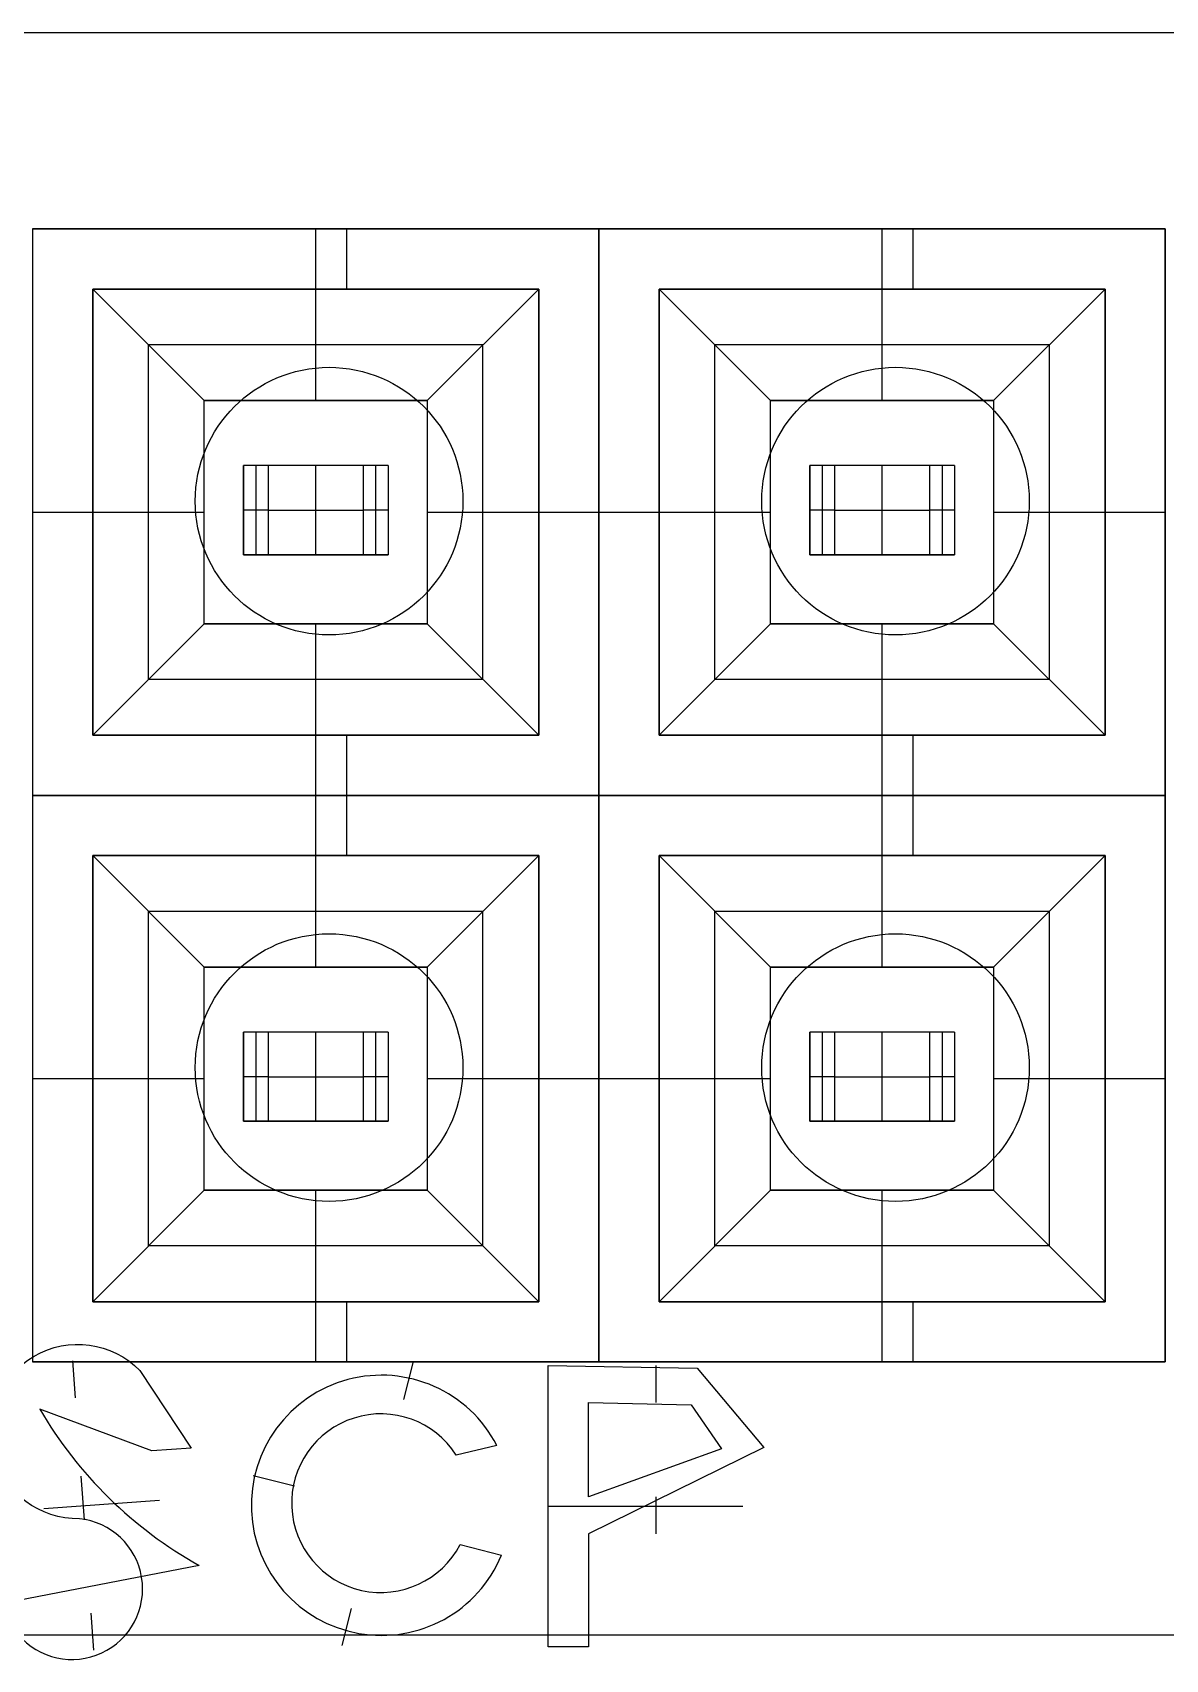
# Model space of a CAD drawing. Extents: x -0.02 to 3.17, y 0 to 2.28.
# Drawn here: x 0.7192 to 0.9192, y 1.9908 to 2.278 of the extents above; entities that cross this region are included whole.
import ezdxf

# ---------------------------------------------------------------- set-up
doc = ezdxf.new("R2010")
doc.units = 0
doc.header["$LTSCALE"] = 0.0393700787401575
for name, color, linetype in [('LCDKEYPAD_SHIELD$1602', 3, 'CONTINUOUS'), ('LCDKEYPAD_SHIELD$BOARD', 178, 'CONTINUOUS'), ('LCDKEYPAD_SHIELD$LKS_COMPO', 7, 'CONTINUOUS'), ('LCDKEYPAD_SHIELD$NOTES', 7, 'CONTINUOUS')]:
    doc.layers.add(name, color=color, linetype=linetype)

msp = doc.modelspace()

# ---------------------------------------------------------------- linework, layer by layer
at = {"layer": 'LCDKEYPAD_SHIELD$1602'}
for p, q in [((-0.0191286718781696, 1.99516769538603, 0.1635614114254201), (3.150162666704507, 1.99516769538603, 0.1635614114254201)), ((-0.0191286718781696, 1.99516769538603, 0.100569285441168), (3.150162666704507, 1.99516769538603, 0.100569285441168))]:
    msp.add_line(p, q, dxfattribs=at)
at = {"layer": 'LCDKEYPAD_SHIELD$BOARD'}
for p, q in [((-0.0134802272859824, 2.278), (2.928000000000001, 2.278)), ((-0.0134802272859824, 2.278, -0.06), (2.928000000000001, 2.278, -0.06)), ((0.7951868174236546, 2.195281469210296), (0.7951868174236546, 2.195281469210296, -0.06)), ((0.8951868174236546, 2.195281469210296), (0.8951868174236546, 2.195281469210296, -0.06)), ((0.7951868174236546, 2.095281469210295), (0.7951868174236546, 2.095281469210295, -0.06)), ((0.8951868174236546, 2.095281469210295), (0.8951868174236546, 2.095281469210295, -0.06))]:
    msp.add_line(p, q, dxfattribs=at)
for centre, radius in [((0.7715647701795598, 2.195281469208771), 0.0236220472440948), ((0.7715647701795598, 2.195281469208771, -0.06), 0.0236220472440948), ((0.8715647701795599, 2.195281469208771), 0.0236220472440947), ((0.8715647701795599, 2.195281469208771, -0.06), 0.0236220472440947), ((0.7715647701795594, 2.09528146920877), 0.0236220472440952), ((0.7715647701795594, 2.09528146920877, -0.06), 0.0236220472440952), ((0.8715647701795595, 2.09528146920877), 0.0236220472440951), ((0.8715647701795595, 2.09528146920877, -0.06), 0.0236220472440951)]:
    msp.add_circle(centre, radius, dxfattribs=at)
at = {"layer": 'LCDKEYPAD_SHIELD$LKS_COMPO', "color": 0}
for p, q in [((0.7192088488022487, 2.243333829079466, 0.0110010283417148), (0.8192088488022483, 2.243333829079466, 0.0110010283417148)), ((0.7192088488022487, 2.243333829079466, 0.0110010283417148), (0.7192088488022487, 2.143333829079466, 0.0110010283417148)), ((0.7192088488022487, 2.243333829079466, 0.1110010283417149), (0.7192088488022487, 2.143333829079466, 0.1110010283417149)), ((0.8192088488022483, 2.243333829079466, 0.1110010283417149), (0.7192088488022487, 2.243333829079466, 0.1110010283417149)), ((0.7192088488022487, 2.243333829079466, 0.1110010283417149), (0.7192088488022487, 2.243333829079466, 0.0110010283417148)), ((0.7692088488022485, 2.232703907819624, 0.1110010283417149), (0.7692088488022485, 2.243333829079466, 0.1110010283417149)), ((0.7692088488022485, 2.243333829079466, 0.0110010283417148), (0.7692088488022485, 2.243333829079466, 0.1110010283417149)), ((0.7746329110014781, 2.243333829079466, 0.0110010283417148), (0.7746329110014781, 2.232703907819624, 0.0110010283417148)), ((0.8192088488022486, 2.243333829079466, 0.0110010283417148), (0.9192088488022483, 2.243333829079466, 0.0110010283417148)), ((0.8192088488022486, 2.243333829079466, 0.0110010283417148), (0.8192088488022486, 2.143333829079466, 0.0110010283417148)), ((0.8192088488022486, 2.243333829079466, 0.1110010283417149), (0.8192088488022486, 2.143333829079466, 0.1110010283417149)), ((0.9192088488022483, 2.243333829079466, 0.1110010283417149), (0.8192088488022486, 2.243333829079466, 0.1110010283417149)), ((0.8192088488022486, 2.243333829079466, 0.1110010283417149), (0.8192088488022486, 2.243333829079466, 0.0110010283417148)), ((0.8192088488022483, 2.243333829079466, 0.0110010283417148), (0.8192088488022483, 2.143333829079466, 0.0110010283417148)), ((0.8192088488022483, 2.143333829079466, 0.1110010283417149), (0.8192088488022483, 2.243333829079466, 0.1110010283417149)), ((0.8192088488022483, 2.243333829079466, 0.0110010283417148), (0.8192088488022483, 2.243333829079466, 0.1110010283417149)), ((0.8692088488022485, 2.232703907819624, 0.1110010283417149), (0.8692088488022485, 2.243333829079466, 0.1110010283417149)), ((0.8692088488022485, 2.243333829079466, 0.0110010283417148), (0.8692088488022485, 2.243333829079466, 0.1110010283417149)), ((0.8746329110014781, 2.243333829079466, 0.0110010283417148), (0.8746329110014781, 2.232703907819624, 0.0110010283417148)), ((0.9192088488022483, 2.243333829079466, 0.0110010283417148), (0.9192088488022483, 2.143333829079466, 0.0110010283417148)), ((0.9192088488022483, 2.143333829079466, 0.1110010283417149), (0.9192088488022483, 2.243333829079466, 0.1110010283417149)), ((0.9192088488022483, 2.243333829079466, 0.0110010283417148), (0.9192088488022483, 2.243333829079466, 0.1110010283417149)), ((0.7298387700620911, 2.153963750339309, 0.0110010283417148), (0.7298387700620911, 2.232703907819623, 0.0110010283417148)), ((0.7298387700620911, 2.232703907819623, 0.0110010283417148), (0.8085789275424059, 2.232703907819623, 0.0110010283417148)), ((0.7495238094321698, 2.213018868449545, 0.0913159889716362), (0.7298387700620911, 2.232703907819623, 0.1110010283417149)), ((0.7298387700620911, 2.232703907819623, 0.1110010283417149), (0.7298387700620911, 2.153963750339309, 0.1110010283417149)), ((0.8085789275424059, 2.232703907819623, 0.1110010283417149), (0.7298387700620911, 2.232703907819623, 0.1110010283417149)), ((0.7298387700620911, 2.153963750339309, 0.0676939417275417), (0.7298387700620911, 2.232703907819623, 0.0676939417275417)), ((0.7298387700620911, 2.232703907819623, 0.0676939417275417), (0.7298387700620911, 2.232703907819623, 0.0110010283417148)), ((0.7298387700620911, 2.232703907819623, 0.0676939417275417), (0.8085789275424059, 2.232703907819623, 0.0676939417275417)), ((0.7692088488022485, 2.213018868449544, 0.0913159889716366), (0.7692088488022485, 2.232703907819623, 0.1110010283417153)), ((0.7692088488022485, 2.213018868449544, 0.0676939417275417), (0.7692088488022485, 2.232703907819623, 0.0676939417275417)), ((0.7692088488022485, 2.232703907819623, 0.0110010283417148), (0.7692088488022485, 2.232703907819623, 0.0676939417275418)), ((0.8085789275424059, 2.232703907819623, 0.1110010283417149), (0.7888938881723272, 2.213018868449545, 0.0913159889716362)), ((0.8085789275424059, 2.232703907819623, 0.0110010283417148), (0.8085789275424059, 2.153963750339309, 0.0110010283417148)), ((0.8085789275424059, 2.153963750339309, 0.1110010283417149), (0.8085789275424059, 2.232703907819623, 0.1110010283417149)), ((0.8085789275424059, 2.232703907819623, 0.0676939417275417), (0.8085789275424059, 2.232703907819623, 0.0110010283417148)), ((0.8085789275424059, 2.232703907819623, 0.0676939417275417), (0.8085789275424059, 2.153963750339309, 0.0676939417275417)), ((0.8298387700620911, 2.153963750339309, 0.0110010283417148), (0.8298387700620911, 2.232703907819623, 0.0110010283417148)), ((0.8298387700620911, 2.232703907819623, 0.0110010283417148), (0.9085789275424059, 2.232703907819623, 0.0110010283417148)), ((0.8495238094321698, 2.213018868449545, 0.0913159889716362), (0.8298387700620911, 2.232703907819623, 0.1110010283417149)), ((0.8298387700620911, 2.232703907819623, 0.1110010283417149), (0.8298387700620911, 2.153963750339309, 0.1110010283417149)), ((0.9085789275424059, 2.232703907819623, 0.1110010283417149), (0.8298387700620911, 2.232703907819623, 0.1110010283417149)), ((0.8298387700620911, 2.153963750339309, 0.0676939417275417), (0.8298387700620911, 2.232703907819623, 0.0676939417275417)), ((0.8298387700620911, 2.232703907819623, 0.0676939417275417), (0.8298387700620911, 2.232703907819623, 0.0110010283417148)), ((0.8298387700620911, 2.232703907819623, 0.0676939417275417), (0.9085789275424059, 2.232703907819623, 0.0676939417275417)), ((0.8692088488022485, 2.213018868449544, 0.0913159889716366), (0.8692088488022485, 2.232703907819623, 0.1110010283417153)), ((0.8692088488022485, 2.213018868449544, 0.0676939417275417), (0.8692088488022485, 2.232703907819623, 0.0676939417275417)), ((0.8692088488022485, 2.232703907819623, 0.0110010283417148), (0.8692088488022485, 2.232703907819623, 0.0676939417275418)), ((0.9085789275424059, 2.232703907819623, 0.1110010283417149), (0.8888938881723272, 2.213018868449545, 0.0913159889716362)), ((0.9085789275424059, 2.232703907819623, 0.0110010283417148), (0.9085789275424059, 2.153963750339309, 0.0110010283417148)), ((0.9085789275424059, 2.153963750339309, 0.1110010283417149), (0.9085789275424059, 2.232703907819623, 0.1110010283417149)), ((0.9085789275424059, 2.232703907819623, 0.0676939417275417), (0.9085789275424059, 2.232703907819623, 0.0110010283417148)), ((0.9085789275424059, 2.232703907819623, 0.0676939417275417), (0.9085789275424059, 2.153963750339309, 0.0676939417275417)), ((0.7396812897471304, 2.163806270024348, 0.101158508656676), (0.7396812897471304, 2.222861388134584, 0.101158508656676)), ((0.7987364078573667, 2.222861388134584, 0.101158508656676), (0.7396812897471303, 2.222861388134584, 0.101158508656676)), ((0.7987364078573661, 2.163806270024348, 0.101158508656676), (0.7987364078573661, 2.222861388134584, 0.101158508656676)), ((0.8396812897471304, 2.163806270024348, 0.101158508656676), (0.8396812897471304, 2.222861388134584, 0.101158508656676)), ((0.8987364078573665, 2.222861388134584, 0.101158508656676), (0.8396812897471304, 2.222861388134584, 0.101158508656676)), ((0.8987364078573661, 2.163806270024348, 0.101158508656676), (0.8987364078573661, 2.222861388134584, 0.101158508656676)), ((0.7495238094321698, 2.173648789709387, 0.0913159889716362), (0.7495238094321698, 2.213018868449545, 0.0913159889716362)), ((0.7888938881723272, 2.213018868449545, 0.0913159889716362), (0.7495238094321698, 2.213018868449545, 0.0913159889716362)), ((0.7495238094321698, 2.213018868449545, 0.0913159889716362), (0.7495238094321698, 2.213018868449545, 0.0676939417275417)), ((0.7495238094321698, 2.213018868449545, 0.0676939417275417), (0.7888938881723272, 2.213018868449545, 0.0676939417275417)), ((0.7495238094321698, 2.173648789709387, 0.0676939417275417), (0.7495238094321698, 2.213018868449545, 0.0676939417275417)), ((0.7495238094321697, 2.213018868449545, 0.0795049653495889), (0.7888938881723273, 2.213018868449545, 0.0795049653495889)), ((0.7495238094321698, 2.173648789709387, 0.0795049653495889), (0.7495238094321698, 2.213018868449545, 0.0795049653495889)), ((0.7692088488022485, 2.213018868449545, 0.0913159889716361), (0.7692088488022485, 2.213018868449545, 0.0676939417275416)), ((0.7888938881723272, 2.213018868449545, 0.0913159889716362), (0.7888938881723272, 2.173648789709387, 0.0913159889716362)), ((0.7888938881723272, 2.213018868449545, 0.0676939417275417), (0.7888938881723272, 2.213018868449545, 0.0913159889716362)), ((0.7888938881723272, 2.213018868449545, 0.0676939417275417), (0.7888938881723272, 2.173648789709387, 0.0676939417275417)), ((0.7888938881723272, 2.213018868449544, 0.0795049653495889), (0.7888938881723272, 2.173648789709387, 0.0795049653495889)), ((0.8495238094321698, 2.173648789709387, 0.0913159889716362), (0.8495238094321698, 2.213018868449545, 0.0913159889716362)), ((0.8888938881723272, 2.213018868449545, 0.0913159889716362), (0.8495238094321698, 2.213018868449545, 0.0913159889716362)), ((0.8495238094321698, 2.213018868449545, 0.0913159889716362), (0.8495238094321698, 2.213018868449545, 0.0676939417275417)), ((0.8495238094321698, 2.213018868449545, 0.0676939417275417), (0.8888938881723272, 2.213018868449545, 0.0676939417275417)), ((0.8495238094321698, 2.173648789709387, 0.0676939417275417), (0.8495238094321698, 2.213018868449545, 0.0676939417275417)), ((0.8495238094321697, 2.213018868449545, 0.0795049653495889), (0.8888938881723272, 2.213018868449545, 0.0795049653495889)), ((0.8495238094321698, 2.173648789709387, 0.0795049653495889), (0.8495238094321698, 2.213018868449545, 0.0795049653495889)), ((0.8692088488022485, 2.213018868449545, 0.0913159889716361), (0.8692088488022485, 2.213018868449545, 0.0676939417275416)), ((0.8888938881723272, 2.213018868449545, 0.0913159889716362), (0.8888938881723272, 2.173648789709387, 0.0913159889716362)), ((0.8888938881723272, 2.213018868449545, 0.0676939417275417), (0.8888938881723272, 2.213018868449545, 0.0913159889716362)), ((0.8888938881723272, 2.213018868449545, 0.0676939417275417), (0.8888938881723272, 2.173648789709387, 0.0676939417275417)), ((0.8888938881723272, 2.213018868449544, 0.0795049653495889), (0.8888938881723272, 2.173648789709387, 0.0795049653495889)), ((0.7192088488022484, 2.193333829079466, 0.1110010283417149), (0.729838770062091, 2.193333829079466, 0.1110010283417149)), ((0.7192088488022487, 2.193333829079466, 0.0110010283417149), (0.7192088488022487, 2.193333829079466, 0.1110010283417149)), ((0.729838770062091, 2.193333829079466, 0.1110010283417153), (0.7495238094321698, 2.193333829079466, 0.0913159889716366)), ((0.729838770062091, 2.193333829079466, 0.0676939417275417), (0.7495238094321697, 2.193333829079466, 0.0676939417275417)), ((0.7298387700620911, 2.193333829079466, 0.0110010283417148), (0.7298387700620911, 2.193333829079466, 0.0676939417275418)), ((0.7495238094321698, 2.193333829079466, 0.0676939417275416), (0.7495238094321698, 2.193333829079466, 0.0913159889716361)), ((0.7888938881723268, 2.193333829079466, 0.0913159889716366), (0.8085789275424056, 2.193333829079466, 0.1110010283417153)), ((0.7888938881723271, 2.193333829079466, 0.0676939417275417), (0.8085789275424059, 2.193333829079466, 0.0676939417275417)), ((0.7888938881723272, 2.193333829079466, 0.0676939417275416), (0.7888938881723272, 2.193333829079466, 0.0913159889716361)), ((0.8085789275424059, 2.193333829079466, 0.1110010283417149), (0.8192088488022484, 2.193333829079466, 0.1110010283417149)), ((0.8085789275424059, 2.193333829079466, 0.0110010283417148), (0.8085789275424059, 2.193333829079466, 0.0676939417275418)), ((0.8192088488022484, 2.193333829079466, 0.1110010283417149), (0.829838770062091, 2.193333829079466, 0.1110010283417149)), ((0.8192088488022486, 2.193333829079466, 0.0110010283417149), (0.8192088488022486, 2.193333829079466, 0.1110010283417149)), ((0.8192088488022483, 2.193333829079466, 0.0110010283417149), (0.8192088488022483, 2.193333829079466, 0.1110010283417149)), ((0.829838770062091, 2.193333829079466, 0.1110010283417153), (0.8495238094321698, 2.193333829079466, 0.0913159889716366)), ((0.8298387700620911, 2.193333829079466, 0.0676939417275417), (0.8495238094321698, 2.193333829079466, 0.0676939417275417)), ((0.8298387700620911, 2.193333829079466, 0.0110010283417148), (0.8298387700620911, 2.193333829079466, 0.0676939417275418)), ((0.8495238094321698, 2.193333829079466, 0.0676939417275416), (0.8495238094321698, 2.193333829079466, 0.0913159889716361)), ((0.8888938881723267, 2.193333829079466, 0.0913159889716366), (0.9085789275424054, 2.193333829079466, 0.1110010283417153)), ((0.8888938881723273, 2.193333829079466, 0.0676939417275417), (0.908578927542406, 2.193333829079466, 0.0676939417275417)), ((0.8888938881723272, 2.193333829079466, 0.0676939417275416), (0.8888938881723272, 2.193333829079466, 0.0913159889716361)), ((0.9085789275424059, 2.193333829079466, 0.1110010283417149), (0.9192088488022485, 2.193333829079466, 0.1110010283417149)), ((0.9085789275424059, 2.193333829079466, 0.0110010283417148), (0.9085789275424059, 2.193333829079466, 0.0676939417275418)), ((0.9192088488022483, 2.193333829079466, 0.0110010283417149), (0.9192088488022483, 2.193333829079466, 0.1110010283417149)), ((0.7298387700620911, 2.153963750339309, 0.1110010283417149), (0.7495238094321698, 2.173648789709387, 0.0913159889716362)), ((0.7888938881723272, 2.173648789709387, 0.0913159889716362), (0.7495238094321698, 2.173648789709387, 0.0913159889716362)), ((0.7495238094321698, 2.173648789709387, 0.0913159889716362), (0.7495238094321698, 2.173648789709387, 0.0676939417275417)), ((0.7888938881723272, 2.173648789709387, 0.0676939417275417), (0.7495238094321698, 2.173648789709387, 0.0676939417275417)), ((0.7495238094321697, 2.173648789709387, 0.0795049653495889), (0.7888938881723273, 2.173648789709387, 0.0795049653495889)), ((0.7692088488022485, 2.153963750339309, 0.1110010283417153), (0.7692088488022485, 2.173648789709387, 0.0913159889716366)), ((0.7692088488022485, 2.153963750339308, 0.0676939417275417), (0.7692088488022485, 2.173648789709387, 0.0676939417275417)), ((0.7692088488022485, 2.173648789709387, 0.0676939417275416), (0.7692088488022485, 2.173648789709387, 0.0913159889716361)), ((0.8085789275424059, 2.153963750339309, 0.1110010283417149), (0.7888938881723272, 2.173648789709387, 0.0913159889716362)), ((0.7888938881723272, 2.173648789709387, 0.0676939417275417), (0.7888938881723272, 2.173648789709387, 0.0913159889716362)), ((0.8298387700620911, 2.153963750339309, 0.1110010283417149), (0.8495238094321698, 2.173648789709387, 0.0913159889716362)), ((0.8888938881723272, 2.173648789709387, 0.0913159889716362), (0.8495238094321698, 2.173648789709387, 0.0913159889716362)), ((0.8495238094321698, 2.173648789709387, 0.0913159889716362), (0.8495238094321698, 2.173648789709387, 0.0676939417275417)), ((0.8888938881723272, 2.173648789709387, 0.0676939417275417), (0.8495238094321698, 2.173648789709387, 0.0676939417275417)), ((0.8495238094321697, 2.173648789709387, 0.0795049653495889), (0.8888938881723272, 2.173648789709387, 0.0795049653495889)), ((0.8692088488022485, 2.153963750339309, 0.1110010283417153), (0.8692088488022485, 2.173648789709387, 0.0913159889716366)), ((0.8692088488022485, 2.153963750339308, 0.0676939417275417), (0.8692088488022485, 2.173648789709387, 0.0676939417275417)), ((0.8692088488022485, 2.173648789709387, 0.0676939417275416), (0.8692088488022485, 2.173648789709387, 0.0913159889716361)), ((0.9085789275424059, 2.153963750339309, 0.1110010283417149), (0.8888938881723272, 2.173648789709387, 0.0913159889716362)), ((0.8888938881723272, 2.173648789709387, 0.0676939417275417), (0.8888938881723272, 2.173648789709387, 0.0913159889716362)), ((0.7987364078573667, 2.163806270024348, 0.101158508656676), (0.7396812897471303, 2.163806270024348, 0.101158508656676)), ((0.8987364078573665, 2.163806270024348, 0.101158508656676), (0.8396812897471304, 2.163806270024348, 0.101158508656676)), ((0.8085789275424059, 2.153963750339309, 0.0110010283417148), (0.7298387700620911, 2.153963750339309, 0.0110010283417148)), ((0.7298387700620911, 2.153963750339309, 0.1110010283417149), (0.8085789275424059, 2.153963750339309, 0.1110010283417149)), ((0.8085789275424059, 2.153963750339309, 0.0676939417275417), (0.7298387700620911, 2.153963750339309, 0.0676939417275417)), ((0.7298387700620911, 2.153963750339309, 0.0676939417275417), (0.7298387700620911, 2.153963750339309, 0.0110010283417148)), ((0.7692088488022485, 2.143333829079466, 0.1110010283417149), (0.7692088488022485, 2.153963750339309, 0.1110010283417149)), ((0.7692088488022485, 2.153963750339309, 0.0676939417275418), (0.7692088488022485, 2.153963750339309, 0.0110010283417148)), ((0.7746329110014781, 2.153963750339309, 0.0110010283417148), (0.7746329110014781, 2.143333829079466, 0.0110010283417148)), ((0.8085789275424059, 2.153963750339309, 0.0110010283417148), (0.8085789275424059, 2.153963750339309, 0.0676939417275417)), ((0.9085789275424059, 2.153963750339309, 0.0110010283417148), (0.8298387700620911, 2.153963750339309, 0.0110010283417148)), ((0.8298387700620911, 2.153963750339309, 0.1110010283417149), (0.9085789275424059, 2.153963750339309, 0.1110010283417149)), ((0.9085789275424059, 2.153963750339309, 0.0676939417275417), (0.8298387700620911, 2.153963750339309, 0.0676939417275417)), ((0.8298387700620911, 2.153963750339309, 0.0676939417275417), (0.8298387700620911, 2.153963750339309, 0.0110010283417148)), ((0.8692088488022485, 2.143333829079466, 0.1110010283417149), (0.8692088488022485, 2.153963750339309, 0.1110010283417149)), ((0.8692088488022485, 2.153963750339309, 0.0676939417275418), (0.8692088488022485, 2.153963750339309, 0.0110010283417148)), ((0.8746329110014781, 2.153963750339309, 0.0110010283417148), (0.8746329110014781, 2.143333829079466, 0.0110010283417148)), ((0.9085789275424059, 2.153963750339309, 0.0110010283417148), (0.9085789275424059, 2.153963750339309, 0.0676939417275417)), ((0.8192088488022483, 2.143333829079466, 0.0110010283417148), (0.7192088488022487, 2.143333829079466, 0.0110010283417148)), ((0.7192088488022487, 2.143333829079466, 0.1110010283417149), (0.8192088488022483, 2.143333829079466, 0.1110010283417149)), ((0.7192088488022487, 2.143333829079466, 0.0110010283417148), (0.7192088488022487, 2.143333829079466, 0.1110010283417149)), ((0.7192088488022487, 2.143333829079466, 0.0110010283417148), (0.8192088488022483, 2.143333829079466, 0.0110010283417148)), ((0.7192088488022487, 2.143333829079466, 0.0110010283417148), (0.7192088488022487, 2.043333829079466, 0.0110010283417148)), ((0.7192088488022487, 2.143333829079466, 0.1110010283417149), (0.7192088488022487, 2.043333829079466, 0.1110010283417149)), ((0.8192088488022483, 2.143333829079466, 0.1110010283417149), (0.7192088488022487, 2.143333829079466, 0.1110010283417149)), ((0.7192088488022487, 2.143333829079466, 0.1110010283417149), (0.7192088488022487, 2.143333829079466, 0.0110010283417148)), ((0.7692088488022485, 2.143333829079466, 0.1110010283417149), (0.7692088488022485, 2.143333829079466, 0.0110010283417148)), ((0.7692088488022485, 2.132703907819623, 0.1110010283417149), (0.7692088488022485, 2.143333829079466, 0.1110010283417149)), ((0.7692088488022485, 2.143333829079466, 0.0110010283417148), (0.7692088488022485, 2.143333829079466, 0.1110010283417149)), ((0.7746329110014781, 2.143333829079466, 0.0110010283417148), (0.7746329110014781, 2.132703907819623, 0.0110010283417148)), ((0.9192088488022483, 2.143333829079466, 0.0110010283417148), (0.8192088488022486, 2.143333829079466, 0.0110010283417148)), ((0.8192088488022486, 2.143333829079466, 0.1110010283417149), (0.9192088488022483, 2.143333829079466, 0.1110010283417149)), ((0.8192088488022486, 2.143333829079466, 0.0110010283417148), (0.8192088488022486, 2.143333829079466, 0.1110010283417149)), ((0.8192088488022483, 2.143333829079466, 0.0110010283417148), (0.8192088488022483, 2.143333829079466, 0.1110010283417149)), ((0.8192088488022486, 2.143333829079466, 0.0110010283417148), (0.9192088488022483, 2.143333829079466, 0.0110010283417148)), ((0.8192088488022486, 2.143333829079466, 0.0110010283417148), (0.8192088488022486, 2.043333829079466, 0.0110010283417148)), ((0.8192088488022486, 2.143333829079466, 0.1110010283417149), (0.8192088488022486, 2.043333829079466, 0.1110010283417149)), ((0.9192088488022483, 2.143333829079466, 0.1110010283417149), (0.8192088488022486, 2.143333829079466, 0.1110010283417149)), ((0.8192088488022486, 2.143333829079466, 0.1110010283417149), (0.8192088488022486, 2.143333829079466, 0.0110010283417148)), ((0.8192088488022483, 2.143333829079466, 0.0110010283417148), (0.8192088488022483, 2.043333829079466, 0.0110010283417148)), ((0.8192088488022483, 2.043333829079466, 0.1110010283417149), (0.8192088488022483, 2.143333829079466, 0.1110010283417149)), ((0.8192088488022483, 2.143333829079466, 0.0110010283417148), (0.8192088488022483, 2.143333829079466, 0.1110010283417149)), ((0.8692088488022485, 2.143333829079466, 0.1110010283417149), (0.8692088488022485, 2.143333829079466, 0.0110010283417148)), ((0.8692088488022485, 2.132703907819623, 0.1110010283417149), (0.8692088488022485, 2.143333829079466, 0.1110010283417149)), ((0.8692088488022485, 2.143333829079466, 0.0110010283417148), (0.8692088488022485, 2.143333829079466, 0.1110010283417149)), ((0.8746329110014781, 2.143333829079466, 0.0110010283417148), (0.8746329110014781, 2.132703907819623, 0.0110010283417148)), ((0.9192088488022483, 2.143333829079466, 0.0110010283417148), (0.9192088488022483, 2.143333829079466, 0.1110010283417149)), ((0.9192088488022483, 2.143333829079466, 0.0110010283417148), (0.9192088488022483, 2.043333829079466, 0.0110010283417148)), ((0.9192088488022483, 2.043333829079466, 0.1110010283417149), (0.9192088488022483, 2.143333829079466, 0.1110010283417149)), ((0.9192088488022483, 2.143333829079466, 0.0110010283417148), (0.9192088488022483, 2.143333829079466, 0.1110010283417149)), ((0.7298387700620911, 2.053963750339308, 0.0110010283417148), (0.7298387700620911, 2.132703907819623, 0.0110010283417148)), ((0.7298387700620911, 2.132703907819623, 0.0110010283417148), (0.8085789275424059, 2.132703907819623, 0.0110010283417148)), ((0.7495238094321698, 2.113018868449545, 0.0913159889716362), (0.7298387700620911, 2.132703907819623, 0.1110010283417149)), ((0.7298387700620911, 2.132703907819623, 0.1110010283417149), (0.7298387700620911, 2.053963750339308, 0.1110010283417149)), ((0.8085789275424059, 2.132703907819623, 0.1110010283417149), (0.7298387700620911, 2.132703907819623, 0.1110010283417149)), ((0.7298387700620911, 2.053963750339308, 0.0676939417275417), (0.7298387700620911, 2.132703907819623, 0.0676939417275417)), ((0.7298387700620911, 2.132703907819623, 0.0676939417275417), (0.7298387700620911, 2.132703907819623, 0.0110010283417148)), ((0.7298387700620911, 2.132703907819623, 0.0676939417275417), (0.8085789275424059, 2.132703907819623, 0.0676939417275417)), ((0.7692088488022485, 2.113018868449544, 0.0913159889716366), (0.7692088488022485, 2.132703907819623, 0.1110010283417153)), ((0.7692088488022485, 2.113018868449545, 0.0676939417275417), (0.7692088488022485, 2.132703907819623, 0.0676939417275417)), ((0.7692088488022485, 2.132703907819623, 0.0110010283417148), (0.7692088488022485, 2.132703907819623, 0.0676939417275418)), ((0.8085789275424059, 2.132703907819623, 0.1110010283417149), (0.7888938881723272, 2.113018868449545, 0.0913159889716362)), ((0.8085789275424059, 2.132703907819623, 0.0110010283417148), (0.8085789275424059, 2.053963750339308, 0.0110010283417148)), ((0.8085789275424059, 2.053963750339308, 0.1110010283417149), (0.8085789275424059, 2.132703907819623, 0.1110010283417149)), ((0.8085789275424059, 2.132703907819623, 0.0676939417275417), (0.8085789275424059, 2.132703907819623, 0.0110010283417148)), ((0.8085789275424059, 2.132703907819623, 0.0676939417275417), (0.8085789275424059, 2.053963750339308, 0.0676939417275417)), ((0.8298387700620911, 2.053963750339308, 0.0110010283417148), (0.8298387700620911, 2.132703907819623, 0.0110010283417148)), ((0.8298387700620911, 2.132703907819623, 0.0110010283417148), (0.9085789275424059, 2.132703907819623, 0.0110010283417148)), ((0.8495238094321698, 2.113018868449545, 0.0913159889716362), (0.8298387700620911, 2.132703907819623, 0.1110010283417149)), ((0.8298387700620911, 2.132703907819623, 0.1110010283417149), (0.8298387700620911, 2.053963750339308, 0.1110010283417149)), ((0.9085789275424059, 2.132703907819623, 0.1110010283417149), (0.8298387700620911, 2.132703907819623, 0.1110010283417149)), ((0.8298387700620911, 2.053963750339308, 0.0676939417275417), (0.8298387700620911, 2.132703907819623, 0.0676939417275417)), ((0.8298387700620911, 2.132703907819623, 0.0676939417275417), (0.8298387700620911, 2.132703907819623, 0.0110010283417148)), ((0.8298387700620911, 2.132703907819623, 0.0676939417275417), (0.9085789275424059, 2.132703907819623, 0.0676939417275417)), ((0.8692088488022485, 2.113018868449544, 0.0913159889716366), (0.8692088488022485, 2.132703907819623, 0.1110010283417153)), ((0.8692088488022485, 2.113018868449545, 0.0676939417275417), (0.8692088488022485, 2.132703907819623, 0.0676939417275417)), ((0.8692088488022485, 2.132703907819623, 0.0110010283417148), (0.8692088488022485, 2.132703907819623, 0.0676939417275418)), ((0.9085789275424059, 2.132703907819623, 0.1110010283417149), (0.8888938881723272, 2.113018868449545, 0.0913159889716362)), ((0.9085789275424059, 2.132703907819623, 0.0110010283417148), (0.9085789275424059, 2.053963750339308, 0.0110010283417148)), ((0.9085789275424059, 2.053963750339308, 0.1110010283417149), (0.9085789275424059, 2.132703907819623, 0.1110010283417149)), ((0.9085789275424059, 2.132703907819623, 0.0676939417275417), (0.9085789275424059, 2.132703907819623, 0.0110010283417148)), ((0.9085789275424059, 2.132703907819623, 0.0676939417275417), (0.9085789275424059, 2.053963750339308, 0.0676939417275417)), ((0.7396812897471304, 2.063806270024348, 0.101158508656676), (0.7396812897471304, 2.122861388134583, 0.101158508656676)), ((0.7987364078573667, 2.122861388134583, 0.101158508656676), (0.7396812897471303, 2.122861388134583, 0.101158508656676)), ((0.7987364078573661, 2.063806270024348, 0.101158508656676), (0.7987364078573661, 2.122861388134583, 0.101158508656676)), ((0.8396812897471304, 2.063806270024348, 0.101158508656676), (0.8396812897471304, 2.122861388134583, 0.101158508656676)), ((0.8987364078573665, 2.122861388134583, 0.101158508656676), (0.8396812897471304, 2.122861388134583, 0.101158508656676)), ((0.8987364078573661, 2.063806270024348, 0.101158508656676), (0.8987364078573661, 2.122861388134583, 0.101158508656676)), ((0.7495238094321698, 2.073648789709387, 0.0913159889716362), (0.7495238094321698, 2.113018868449545, 0.0913159889716362)), ((0.7888938881723272, 2.113018868449545, 0.0913159889716362), (0.7495238094321698, 2.113018868449545, 0.0913159889716362)), ((0.7495238094321698, 2.113018868449545, 0.0913159889716362), (0.7495238094321698, 2.113018868449545, 0.0676939417275417)), ((0.7495238094321698, 2.113018868449545, 0.0676939417275417), (0.7888938881723272, 2.113018868449545, 0.0676939417275417)), ((0.7495238094321698, 2.073648789709387, 0.0676939417275417), (0.7495238094321698, 2.113018868449545, 0.0676939417275417)), ((0.7495238094321697, 2.113018868449545, 0.0795049653495889), (0.7888938881723273, 2.113018868449545, 0.0795049653495889)), ((0.7495238094321698, 2.073648789709387, 0.0795049653495889), (0.7495238094321698, 2.113018868449545, 0.0795049653495889)), ((0.7692088488022485, 2.113018868449545, 0.0913159889716361), (0.7692088488022485, 2.113018868449545, 0.0676939417275416)), ((0.7888938881723272, 2.113018868449545, 0.0913159889716362), (0.7888938881723272, 2.073648789709387, 0.0913159889716362)), ((0.7888938881723272, 2.113018868449545, 0.0676939417275417), (0.7888938881723272, 2.113018868449545, 0.0913159889716362)), ((0.7888938881723272, 2.113018868449545, 0.0676939417275417), (0.7888938881723272, 2.073648789709387, 0.0676939417275417)), ((0.7888938881723272, 2.113018868449545, 0.0795049653495889), (0.7888938881723272, 2.073648789709387, 0.0795049653495889)), ((0.8495238094321698, 2.073648789709387, 0.0913159889716362), (0.8495238094321698, 2.113018868449545, 0.0913159889716362)), ((0.8888938881723272, 2.113018868449545, 0.0913159889716362), (0.8495238094321698, 2.113018868449545, 0.0913159889716362)), ((0.8495238094321698, 2.113018868449545, 0.0913159889716362), (0.8495238094321698, 2.113018868449545, 0.0676939417275417)), ((0.8495238094321698, 2.113018868449545, 0.0676939417275417), (0.8888938881723272, 2.113018868449545, 0.0676939417275417)), ((0.8495238094321698, 2.073648789709387, 0.0676939417275417), (0.8495238094321698, 2.113018868449545, 0.0676939417275417)), ((0.8495238094321697, 2.113018868449545, 0.0795049653495889), (0.8888938881723272, 2.113018868449545, 0.0795049653495889)), ((0.8495238094321698, 2.073648789709387, 0.0795049653495889), (0.8495238094321698, 2.113018868449545, 0.0795049653495889)), ((0.8692088488022485, 2.113018868449545, 0.0913159889716361), (0.8692088488022485, 2.113018868449545, 0.0676939417275416)), ((0.8888938881723272, 2.113018868449545, 0.0913159889716362), (0.8888938881723272, 2.073648789709387, 0.0913159889716362)), ((0.8888938881723272, 2.113018868449545, 0.0676939417275417), (0.8888938881723272, 2.113018868449545, 0.0913159889716362)), ((0.8888938881723272, 2.113018868449545, 0.0676939417275417), (0.8888938881723272, 2.073648789709387, 0.0676939417275417)), ((0.8888938881723272, 2.113018868449545, 0.0795049653495889), (0.8888938881723272, 2.073648789709387, 0.0795049653495889)), ((0.7192088488022484, 2.093333829079466, 0.1110010283417149), (0.729838770062091, 2.093333829079466, 0.1110010283417149)), ((0.7192088488022487, 2.093333829079466, 0.0110010283417149), (0.7192088488022487, 2.093333829079466, 0.1110010283417149)), ((0.729838770062091, 2.093333829079466, 0.1110010283417153), (0.7495238094321698, 2.093333829079466, 0.0913159889716366)), ((0.729838770062091, 2.093333829079466, 0.0676939417275417), (0.7495238094321697, 2.093333829079466, 0.0676939417275417)), ((0.7298387700620911, 2.093333829079466, 0.0110010283417148), (0.7298387700620911, 2.093333829079466, 0.0676939417275418)), ((0.7495238094321698, 2.093333829079466, 0.0676939417275416), (0.7495238094321698, 2.093333829079466, 0.0913159889716361)), ((0.7888938881723268, 2.093333829079466, 0.0913159889716366), (0.8085789275424056, 2.093333829079466, 0.1110010283417153)), ((0.7888938881723271, 2.093333829079466, 0.0676939417275417), (0.8085789275424059, 2.093333829079466, 0.0676939417275417)), ((0.7888938881723272, 2.093333829079466, 0.0676939417275416), (0.7888938881723272, 2.093333829079466, 0.0913159889716361)), ((0.8085789275424059, 2.093333829079466, 0.1110010283417149), (0.8192088488022484, 2.093333829079466, 0.1110010283417149)), ((0.8085789275424059, 2.093333829079466, 0.0110010283417148), (0.8085789275424059, 2.093333829079466, 0.0676939417275418)), ((0.8192088488022484, 2.093333829079466, 0.1110010283417149), (0.829838770062091, 2.093333829079466, 0.1110010283417149)), ((0.8192088488022486, 2.093333829079466, 0.0110010283417149), (0.8192088488022486, 2.093333829079466, 0.1110010283417149)), ((0.8192088488022483, 2.093333829079466, 0.0110010283417149), (0.8192088488022483, 2.093333829079466, 0.1110010283417149)), ((0.829838770062091, 2.093333829079466, 0.1110010283417153), (0.8495238094321698, 2.093333829079466, 0.0913159889716366)), ((0.8298387700620911, 2.093333829079466, 0.0676939417275417), (0.8495238094321698, 2.093333829079466, 0.0676939417275417)), ((0.8298387700620911, 2.093333829079466, 0.0110010283417148), (0.8298387700620911, 2.093333829079466, 0.0676939417275418)), ((0.8495238094321698, 2.093333829079466, 0.0676939417275416), (0.8495238094321698, 2.093333829079466, 0.0913159889716361)), ((0.8888938881723267, 2.093333829079466, 0.0913159889716366), (0.9085789275424054, 2.093333829079466, 0.1110010283417153)), ((0.8888938881723273, 2.093333829079466, 0.0676939417275417), (0.908578927542406, 2.093333829079466, 0.0676939417275417)), ((0.8888938881723272, 2.093333829079466, 0.0676939417275416), (0.8888938881723272, 2.093333829079466, 0.0913159889716361)), ((0.9085789275424059, 2.093333829079466, 0.1110010283417149), (0.9192088488022485, 2.093333829079466, 0.1110010283417149)), ((0.9085789275424059, 2.093333829079466, 0.0110010283417148), (0.9085789275424059, 2.093333829079466, 0.0676939417275418)), ((0.9192088488022483, 2.093333829079466, 0.0110010283417149), (0.9192088488022483, 2.093333829079466, 0.1110010283417149)), ((0.7298387700620911, 2.053963750339308, 0.1110010283417149), (0.7495238094321698, 2.073648789709387, 0.0913159889716362)), ((0.7888938881723272, 2.073648789709387, 0.0913159889716362), (0.7495238094321698, 2.073648789709387, 0.0913159889716362)), ((0.7495238094321698, 2.073648789709387, 0.0913159889716362), (0.7495238094321698, 2.073648789709387, 0.0676939417275417)), ((0.7888938881723272, 2.073648789709387, 0.0676939417275417), (0.7495238094321698, 2.073648789709387, 0.0676939417275417)), ((0.7495238094321697, 2.073648789709387, 0.0795049653495889), (0.7888938881723273, 2.073648789709387, 0.0795049653495889)), ((0.7692088488022485, 2.053963750339308, 0.1110010283417153), (0.7692088488022485, 2.073648789709387, 0.0913159889716366)), ((0.7692088488022485, 2.053963750339308, 0.0676939417275417), (0.7692088488022485, 2.073648789709387, 0.0676939417275417)), ((0.7692088488022485, 2.073648789709387, 0.0676939417275416), (0.7692088488022485, 2.073648789709387, 0.0913159889716361)), ((0.8085789275424059, 2.053963750339308, 0.1110010283417149), (0.7888938881723272, 2.073648789709387, 0.0913159889716362)), ((0.7888938881723272, 2.073648789709387, 0.0676939417275417), (0.7888938881723272, 2.073648789709387, 0.0913159889716362)), ((0.8298387700620911, 2.053963750339308, 0.1110010283417149), (0.8495238094321698, 2.073648789709387, 0.0913159889716362)), ((0.8888938881723272, 2.073648789709387, 0.0913159889716362), (0.8495238094321698, 2.073648789709387, 0.0913159889716362)), ((0.8495238094321698, 2.073648789709387, 0.0913159889716362), (0.8495238094321698, 2.073648789709387, 0.0676939417275417)), ((0.8888938881723272, 2.073648789709387, 0.0676939417275417), (0.8495238094321698, 2.073648789709387, 0.0676939417275417)), ((0.8495238094321697, 2.073648789709387, 0.0795049653495889), (0.8888938881723272, 2.073648789709387, 0.0795049653495889)), ((0.8692088488022485, 2.053963750339308, 0.1110010283417153), (0.8692088488022485, 2.073648789709387, 0.0913159889716366)), ((0.8692088488022485, 2.053963750339308, 0.0676939417275417), (0.8692088488022485, 2.073648789709387, 0.0676939417275417)), ((0.8692088488022485, 2.073648789709387, 0.0676939417275416), (0.8692088488022485, 2.073648789709387, 0.0913159889716361)), ((0.9085789275424059, 2.053963750339308, 0.1110010283417149), (0.8888938881723272, 2.073648789709387, 0.0913159889716362)), ((0.8888938881723272, 2.073648789709387, 0.0676939417275417), (0.8888938881723272, 2.073648789709387, 0.0913159889716362)), ((0.7987364078573667, 2.063806270024348, 0.101158508656676), (0.7396812897471303, 2.063806270024348, 0.101158508656676)), ((0.8987364078573665, 2.063806270024348, 0.101158508656676), (0.8396812897471304, 2.063806270024348, 0.101158508656676)), ((0.8085789275424059, 2.053963750339308, 0.0110010283417148), (0.7298387700620911, 2.053963750339308, 0.0110010283417148)), ((0.7298387700620911, 2.053963750339308, 0.1110010283417149), (0.8085789275424059, 2.053963750339308, 0.1110010283417149)), ((0.8085789275424059, 2.053963750339308, 0.0676939417275417), (0.7298387700620911, 2.053963750339308, 0.0676939417275417)), ((0.7298387700620911, 2.053963750339308, 0.0676939417275417), (0.7298387700620911, 2.053963750339308, 0.0110010283417148)), ((0.7692088488022485, 2.043333829079466, 0.1110010283417149), (0.7692088488022485, 2.053963750339308, 0.1110010283417149)), ((0.7692088488022485, 2.053963750339308, 0.0676939417275418), (0.7692088488022485, 2.053963750339308, 0.0110010283417148)), ((0.7746329110014781, 2.053963750339309, 0.0110010283417148), (0.7746329110014781, 2.043333829079466, 0.0110010283417148)), ((0.8085789275424059, 2.053963750339308, 0.0110010283417148), (0.8085789275424059, 2.053963750339308, 0.0676939417275417)), ((0.9085789275424059, 2.053963750339308, 0.0110010283417148), (0.8298387700620911, 2.053963750339308, 0.0110010283417148)), ((0.8298387700620911, 2.053963750339308, 0.1110010283417149), (0.9085789275424059, 2.053963750339308, 0.1110010283417149)), ((0.9085789275424059, 2.053963750339308, 0.0676939417275417), (0.8298387700620911, 2.053963750339308, 0.0676939417275417)), ((0.8298387700620911, 2.053963750339308, 0.0676939417275417), (0.8298387700620911, 2.053963750339308, 0.0110010283417148)), ((0.8692088488022485, 2.043333829079466, 0.1110010283417149), (0.8692088488022485, 2.053963750339308, 0.1110010283417149)), ((0.8692088488022485, 2.053963750339308, 0.0676939417275418), (0.8692088488022485, 2.053963750339308, 0.0110010283417148)), ((0.8746329110014781, 2.053963750339309, 0.0110010283417148), (0.8746329110014781, 2.043333829079466, 0.0110010283417148)), ((0.9085789275424059, 2.053963750339308, 0.0110010283417148), (0.9085789275424059, 2.053963750339308, 0.0676939417275417)), ((0.8192088488022483, 2.043333829079466, 0.0110010283417148), (0.7192088488022487, 2.043333829079466, 0.0110010283417148)), ((0.7192088488022487, 2.043333829079466, 0.1110010283417149), (0.8192088488022483, 2.043333829079466, 0.1110010283417149)), ((0.7192088488022487, 2.043333829079466, 0.0110010283417148), (0.7192088488022487, 2.043333829079466, 0.1110010283417149)), ((0.7692088488022485, 2.043333829079466, 0.1110010283417149), (0.7692088488022485, 2.043333829079466, 0.0110010283417148)), ((0.9192088488022483, 2.043333829079466, 0.0110010283417148), (0.8192088488022486, 2.043333829079466, 0.0110010283417148)), ((0.8192088488022486, 2.043333829079466, 0.1110010283417149), (0.9192088488022483, 2.043333829079466, 0.1110010283417149)), ((0.8192088488022486, 2.043333829079466, 0.0110010283417148), (0.8192088488022486, 2.043333829079466, 0.1110010283417149)), ((0.8192088488022483, 2.043333829079466, 0.0110010283417148), (0.8192088488022483, 2.043333829079466, 0.1110010283417149)), ((0.8692088488022485, 2.043333829079466, 0.1110010283417149), (0.8692088488022485, 2.043333829079466, 0.0110010283417148)), ((0.9192088488022483, 2.043333829079466, 0.0110010283417148), (0.9192088488022483, 2.043333829079466, 0.1110010283417149))]:
    msp.add_line(p, q, dxfattribs=at)
at = {"layer": 'LCDKEYPAD_SHIELD$LKS_COMPO', "color": 9}
for p, q in [((0.760823022030595, 2.20155780276904, 0.3340325244047071), (0.7564344540409197, 2.20155780276904, 0.3030027445921861)), ((0.7564344540409197, 2.20155780276904, 0.3030027445921861), (0.7564344540409197, 2.185809771272977, 0.3030027445921861)), ((0.7564344540409197, 2.20155780276904, 0.3030027445921861), (0.7564344540409197, 2.20155780276904, -0.1127322835967737)), ((0.7564344540409197, 2.20155780276904, -0.1127322835967737), (0.7564344540409197, 2.185809771272977, -0.1127322835967737)), ((0.7819832435635768, 2.20155780276904, -0.1127322835967737), (0.7564344540409197, 2.20155780276904, -0.1127322835967737)), ((0.7564344540409197, 2.185809771272978, 0.0951352304977064), (0.7564344540409197, 2.20155780276904, 0.0951352304977064)), ((0.7819832435635772, 2.20155780276904, -0.029101487577717), (0.7564344540409198, 2.20155780276904, -0.029101487577717)), ((0.7586287380357573, 2.20155780276904, 0.3185176344984467), (0.7586287380357573, 2.185809771272978, 0.3185176344984467)), ((0.7775946755739019, 2.20155780276904, 0.3340325244047071), (0.760823022030595, 2.20155780276904, 0.3340325244047071)), ((0.760823022030595, 2.20155780276904, 0.3340325244047071), (0.760823022030595, 2.185809771272977, 0.3340325244047071)), ((0.7692088488022482, 2.185809771272978, 0.3340325244047071), (0.7692088488022482, 2.20155780276904, 0.3340325244047071)), ((0.7692088488022485, 2.20155780276904, -0.1127322835967736), (0.7692088488022485, 2.20155780276904, 0.334032524404707)), ((0.7819832435635768, 2.20155780276904, 0.3030027445921861), (0.7775946755739019, 2.20155780276904, 0.3340325244047071)), ((0.7775946755739019, 2.20155780276904, 0.3340325244047071), (0.7775946755739019, 2.185809771272977, 0.3340325244047071)), ((0.7797889595687393, 2.20155780276904, 0.3185176344984467), (0.7797889595687393, 2.185809771272978, 0.3185176344984467)), ((0.7819832435635768, 2.20155780276904, -0.1127322835967737), (0.7819832435635768, 2.185809771272977, -0.1127322835967737)), ((0.7819832435635768, 2.20155780276904, -0.1127322835967737), (0.7819832435635768, 2.20155780276904, 0.3030027445921861)), ((0.7819832435635768, 2.20155780276904, 0.3030027445921861), (0.7819832435635768, 2.185809771272977, 0.3030027445921861)), ((0.7819832435635768, 2.20155780276904, 0.0951352304977064), (0.7819832435635768, 2.185809771272978, 0.0951352304977064)), ((0.860823022030595, 2.20155780276904, 0.3340325244047071), (0.8564344540409197, 2.20155780276904, 0.3030027445921861)), ((0.8564344540409197, 2.20155780276904, 0.3030027445921861), (0.8564344540409197, 2.185809771272977, 0.3030027445921861)), ((0.8564344540409197, 2.20155780276904, 0.3030027445921861), (0.8564344540409197, 2.20155780276904, -0.1127322835967737)), ((0.8564344540409197, 2.20155780276904, -0.1127322835967737), (0.8564344540409197, 2.185809771272977, -0.1127322835967737)), ((0.8819832435635768, 2.20155780276904, -0.1127322835967737), (0.8564344540409197, 2.20155780276904, -0.1127322835967737)), ((0.8564344540409197, 2.185809771272978, 0.0951352304977064), (0.8564344540409197, 2.20155780276904, 0.0951352304977064)), ((0.8819832435635772, 2.20155780276904, -0.029101487577717), (0.8564344540409198, 2.20155780276904, -0.029101487577717)), ((0.8586287380357572, 2.20155780276904, 0.3185176344984467), (0.8586287380357572, 2.185809771272978, 0.3185176344984467)), ((0.8775946755739019, 2.20155780276904, 0.3340325244047071), (0.860823022030595, 2.20155780276904, 0.3340325244047071)), ((0.860823022030595, 2.20155780276904, 0.3340325244047071), (0.860823022030595, 2.185809771272977, 0.3340325244047071)), ((0.869208848802248, 2.185809771272978, 0.3340325244047071), (0.869208848802248, 2.20155780276904, 0.3340325244047071)), ((0.8692088488022485, 2.20155780276904, -0.1127322835967736), (0.8692088488022485, 2.20155780276904, 0.334032524404707)), ((0.8819832435635768, 2.20155780276904, 0.3030027445921861), (0.8775946755739019, 2.20155780276904, 0.3340325244047071)), ((0.8775946755739019, 2.20155780276904, 0.3340325244047071), (0.8775946755739019, 2.185809771272977, 0.3340325244047071)), ((0.8797889595687393, 2.20155780276904, 0.3185176344984467), (0.8797889595687393, 2.185809771272978, 0.3185176344984467)), ((0.8819832435635768, 2.20155780276904, -0.1127322835967737), (0.8819832435635768, 2.185809771272977, -0.1127322835967737)), ((0.8819832435635768, 2.20155780276904, -0.1127322835967737), (0.8819832435635768, 2.20155780276904, 0.3030027445921861)), ((0.8819832435635768, 2.20155780276904, 0.3030027445921861), (0.8819832435635768, 2.185809771272977, 0.3030027445921861)), ((0.8819832435635768, 2.20155780276904, 0.0951352304977064), (0.8819832435635768, 2.185809771272978, 0.0951352304977064)), ((0.7608230220305948, 2.193683787021009, 0.334032524404707), (0.7564344540409197, 2.193683787021009, 0.3030027445921862)), ((0.7564344540409197, 2.193683787021009, 0.3030027445921863), (0.7564344540409197, 2.193683787021009, -0.1127322835967735)), ((0.7608230220305945, 2.193683787021009, 0.3340325244047071), (0.7775946755739017, 2.193683787021009, 0.3340325244047071)), ((0.781983243563577, 2.193683787021009, 0.3030027445921862), (0.7775946755739017, 2.193683787021009, 0.334032524404707)), ((0.7819832435635768, 2.193683787021009, 0.3030027445921863), (0.7819832435635768, 2.193683787021009, -0.1127322835967735)), ((0.8608230220305948, 2.193683787021009, 0.334032524404707), (0.8564344540409197, 2.193683787021009, 0.3030027445921862)), ((0.8564344540409197, 2.193683787021009, 0.3030027445921863), (0.8564344540409197, 2.193683787021009, -0.1127322835967735)), ((0.8608230220305946, 2.193683787021009, 0.3340325244047071), (0.8775946755739017, 2.193683787021009, 0.3340325244047071)), ((0.8819832435635768, 2.193683787021009, 0.3030027445921862), (0.8775946755739017, 2.193683787021009, 0.334032524404707)), ((0.8819832435635768, 2.193683787021009, 0.3030027445921863), (0.8819832435635768, 2.193683787021009, -0.1127322835967735)), ((0.7564344540409197, 2.185809771272977, 0.3030027445921861), (0.760823022030595, 2.185809771272977, 0.3340325244047071)), ((0.7564344540409197, 2.185809771272977, -0.1127322835967737), (0.7564344540409197, 2.185809771272977, 0.3030027445921861)), ((0.7819832435635768, 2.185809771272977, -0.1127322835967737), (0.7564344540409197, 2.185809771272977, -0.1127322835967737)), ((0.7819832435635772, 2.185809771272977, -0.0291014875777171), (0.7564344540409198, 2.185809771272977, -0.0291014875777171)), ((0.760823022030595, 2.185809771272977, 0.3340325244047071), (0.7775946755739019, 2.185809771272977, 0.3340325244047071)), ((0.7692088488022485, 2.185809771272977, -0.1127322835967737), (0.7692088488022485, 2.185809771272977, 0.334032524404707)), ((0.7775946755739019, 2.185809771272977, 0.3340325244047071), (0.7819832435635768, 2.185809771272977, 0.3030027445921861)), ((0.7819832435635768, 2.185809771272977, 0.3030027445921861), (0.7819832435635768, 2.185809771272977, -0.1127322835967737)), ((0.8564344540409197, 2.185809771272977, 0.3030027445921861), (0.860823022030595, 2.185809771272977, 0.3340325244047071)), ((0.8564344540409197, 2.185809771272977, -0.1127322835967737), (0.8564344540409197, 2.185809771272977, 0.3030027445921861)), ((0.8819832435635768, 2.185809771272977, -0.1127322835967737), (0.8564344540409197, 2.185809771272977, -0.1127322835967737)), ((0.8819832435635773, 2.185809771272977, -0.0291014875777171), (0.8564344540409199, 2.185809771272977, -0.0291014875777171)), ((0.860823022030595, 2.185809771272977, 0.3340325244047071), (0.8775946755739019, 2.185809771272977, 0.3340325244047071)), ((0.8692088488022485, 2.185809771272977, -0.1127322835967737), (0.8692088488022485, 2.185809771272977, 0.334032524404707)), ((0.8775946755739019, 2.185809771272977, 0.3340325244047071), (0.8819832435635768, 2.185809771272977, 0.3030027445921861)), ((0.8819832435635768, 2.185809771272977, 0.3030027445921861), (0.8819832435635768, 2.185809771272977, -0.1127322835967737)), ((0.760823022030595, 2.10155780276904, 0.3340325244047071), (0.7564344540409197, 2.10155780276904, 0.3030027445921861)), ((0.7564344540409197, 2.10155780276904, 0.3030027445921861), (0.7564344540409197, 2.085809771272977, 0.3030027445921861)), ((0.7564344540409197, 2.10155780276904, 0.3030027445921861), (0.7564344540409197, 2.10155780276904, -0.1127322835967737)), ((0.7564344540409197, 2.10155780276904, -0.1127322835967737), (0.7564344540409197, 2.085809771272977, -0.1127322835967737)), ((0.7819832435635768, 2.10155780276904, -0.1127322835967737), (0.7564344540409197, 2.10155780276904, -0.1127322835967737)), ((0.7564344540409197, 2.085809771272977, 0.0951352304977064), (0.7564344540409197, 2.10155780276904, 0.0951352304977064)), ((0.7819832435635772, 2.10155780276904, -0.029101487577717), (0.7564344540409198, 2.10155780276904, -0.029101487577717)), ((0.7586287380357573, 2.10155780276904, 0.3185176344984467), (0.7586287380357573, 2.085809771272977, 0.3185176344984467)), ((0.7775946755739019, 2.10155780276904, 0.3340325244047071), (0.760823022030595, 2.10155780276904, 0.3340325244047071)), ((0.760823022030595, 2.10155780276904, 0.3340325244047071), (0.760823022030595, 2.085809771272977, 0.3340325244047071)), ((0.7692088488022482, 2.085809771272977, 0.3340325244047071), (0.7692088488022482, 2.10155780276904, 0.3340325244047071)), ((0.7692088488022485, 2.10155780276904, -0.1127322835967736), (0.7692088488022485, 2.10155780276904, 0.334032524404707)), ((0.7819832435635768, 2.10155780276904, 0.3030027445921861), (0.7775946755739019, 2.10155780276904, 0.3340325244047071)), ((0.7775946755739019, 2.10155780276904, 0.3340325244047071), (0.7775946755739019, 2.085809771272977, 0.3340325244047071)), ((0.7797889595687393, 2.10155780276904, 0.3185176344984467), (0.7797889595687393, 2.085809771272977, 0.3185176344984467)), ((0.7819832435635768, 2.10155780276904, -0.1127322835967737), (0.7819832435635768, 2.085809771272977, -0.1127322835967737)), ((0.7819832435635768, 2.10155780276904, -0.1127322835967737), (0.7819832435635768, 2.10155780276904, 0.3030027445921861)), ((0.7819832435635768, 2.10155780276904, 0.3030027445921861), (0.7819832435635768, 2.085809771272977, 0.3030027445921861)), ((0.7819832435635768, 2.10155780276904, 0.0951352304977064), (0.7819832435635768, 2.085809771272977, 0.0951352304977064)), ((0.860823022030595, 2.10155780276904, 0.3340325244047071), (0.8564344540409197, 2.10155780276904, 0.3030027445921861)), ((0.8564344540409197, 2.10155780276904, 0.3030027445921861), (0.8564344540409197, 2.085809771272977, 0.3030027445921861)), ((0.8564344540409197, 2.10155780276904, 0.3030027445921861), (0.8564344540409197, 2.10155780276904, -0.1127322835967737)), ((0.8564344540409197, 2.10155780276904, -0.1127322835967737), (0.8564344540409197, 2.085809771272977, -0.1127322835967737)), ((0.8819832435635768, 2.10155780276904, -0.1127322835967737), (0.8564344540409197, 2.10155780276904, -0.1127322835967737)), ((0.8564344540409197, 2.085809771272977, 0.0951352304977064), (0.8564344540409197, 2.10155780276904, 0.0951352304977064)), ((0.8819832435635772, 2.10155780276904, -0.029101487577717), (0.8564344540409198, 2.10155780276904, -0.029101487577717)), ((0.8586287380357572, 2.10155780276904, 0.3185176344984467), (0.8586287380357572, 2.085809771272977, 0.3185176344984467)), ((0.8775946755739019, 2.10155780276904, 0.3340325244047071), (0.860823022030595, 2.10155780276904, 0.3340325244047071)), ((0.860823022030595, 2.10155780276904, 0.3340325244047071), (0.860823022030595, 2.085809771272977, 0.3340325244047071)), ((0.869208848802248, 2.085809771272977, 0.3340325244047071), (0.869208848802248, 2.10155780276904, 0.3340325244047071)), ((0.8692088488022485, 2.10155780276904, -0.1127322835967736), (0.8692088488022485, 2.10155780276904, 0.334032524404707)), ((0.8819832435635768, 2.10155780276904, 0.3030027445921861), (0.8775946755739019, 2.10155780276904, 0.3340325244047071)), ((0.8775946755739019, 2.10155780276904, 0.3340325244047071), (0.8775946755739019, 2.085809771272977, 0.3340325244047071)), ((0.8797889595687393, 2.10155780276904, 0.3185176344984467), (0.8797889595687393, 2.085809771272977, 0.3185176344984467)), ((0.8819832435635768, 2.10155780276904, -0.1127322835967737), (0.8819832435635768, 2.085809771272977, -0.1127322835967737)), ((0.8819832435635768, 2.10155780276904, -0.1127322835967737), (0.8819832435635768, 2.10155780276904, 0.3030027445921861)), ((0.8819832435635768, 2.10155780276904, 0.3030027445921861), (0.8819832435635768, 2.085809771272977, 0.3030027445921861)), ((0.8819832435635768, 2.10155780276904, 0.0951352304977064), (0.8819832435635768, 2.085809771272977, 0.0951352304977064)), ((0.7608230220305948, 2.093683787021009, 0.334032524404707), (0.7564344540409197, 2.093683787021009, 0.3030027445921862)), ((0.7564344540409197, 2.093683787021009, 0.3030027445921863), (0.7564344540409197, 2.093683787021009, -0.1127322835967735)), ((0.7608230220305945, 2.093683787021009, 0.3340325244047071), (0.7775946755739017, 2.093683787021009, 0.3340325244047071)), ((0.781983243563577, 2.093683787021009, 0.3030027445921862), (0.7775946755739017, 2.093683787021009, 0.334032524404707)), ((0.7819832435635768, 2.093683787021009, 0.3030027445921863), (0.7819832435635768, 2.093683787021009, -0.1127322835967735)), ((0.8608230220305948, 2.093683787021009, 0.334032524404707), (0.8564344540409197, 2.093683787021009, 0.3030027445921862)), ((0.8564344540409197, 2.093683787021009, 0.3030027445921863), (0.8564344540409197, 2.093683787021009, -0.1127322835967735)), ((0.8608230220305946, 2.093683787021009, 0.3340325244047071), (0.8775946755739017, 2.093683787021009, 0.3340325244047071)), ((0.8819832435635768, 2.093683787021009, 0.3030027445921862), (0.8775946755739017, 2.093683787021009, 0.334032524404707)), ((0.8819832435635768, 2.093683787021009, 0.3030027445921863), (0.8819832435635768, 2.093683787021009, -0.1127322835967735)), ((0.7564344540409197, 2.085809771272977, 0.3030027445921861), (0.760823022030595, 2.085809771272977, 0.3340325244047071)), ((0.7564344540409197, 2.085809771272977, -0.1127322835967737), (0.7564344540409197, 2.085809771272977, 0.3030027445921861)), ((0.7819832435635768, 2.085809771272977, -0.1127322835967737), (0.7564344540409197, 2.085809771272977, -0.1127322835967737)), ((0.7819832435635772, 2.085809771272977, -0.0291014875777171), (0.7564344540409198, 2.085809771272977, -0.0291014875777171)), ((0.760823022030595, 2.085809771272977, 0.3340325244047071), (0.7775946755739019, 2.085809771272977, 0.3340325244047071)), ((0.7692088488022485, 2.085809771272977, -0.1127322835967737), (0.7692088488022485, 2.085809771272977, 0.334032524404707)), ((0.7775946755739019, 2.085809771272977, 0.3340325244047071), (0.7819832435635768, 2.085809771272977, 0.3030027445921861)), ((0.7819832435635768, 2.085809771272977, 0.3030027445921861), (0.7819832435635768, 2.085809771272977, -0.1127322835967737)), ((0.8564344540409197, 2.085809771272977, 0.3030027445921861), (0.860823022030595, 2.085809771272977, 0.3340325244047071)), ((0.8564344540409197, 2.085809771272977, -0.1127322835967737), (0.8564344540409197, 2.085809771272977, 0.3030027445921861)), ((0.8819832435635768, 2.085809771272977, -0.1127322835967737), (0.8564344540409197, 2.085809771272977, -0.1127322835967737)), ((0.8819832435635773, 2.085809771272977, -0.0291014875777171), (0.8564344540409199, 2.085809771272977, -0.0291014875777171)), ((0.860823022030595, 2.085809771272977, 0.3340325244047071), (0.8775946755739019, 2.085809771272977, 0.3340325244047071)), ((0.8692088488022485, 2.085809771272977, -0.1127322835967737), (0.8692088488022485, 2.085809771272977, 0.334032524404707)), ((0.8775946755739019, 2.085809771272977, 0.3340325244047071), (0.8819832435635768, 2.085809771272977, 0.3030027445921861)), ((0.8819832435635768, 2.085809771272977, 0.3030027445921861), (0.8819832435635768, 2.085809771272977, -0.1127322835967737))]:
    msp.add_line(p, q, dxfattribs=at)
at = {"layer": 'LCDKEYPAD_SHIELD$NOTES'}
for p, q in [((0.7268088655356435, 2.0370064038102), (0.7263366133559575, 2.043534813740246)), ((0.786335775089511, 2.043143313040021), (0.7847122165143618, 2.036685982347795)), ((0.8102198863570083, 2.042719931972789), (0.8365266217619355, 2.042254904197736)), ((0.8102198863570083, 1.993017551020408), (0.8102198863570083, 2.042719931972789)), ((0.8292675054046272, 2.042719728355282), (0.8292675054046272, 2.03617231292517)), ((0.8365266217619355, 2.042254904197736), (0.8483151244522463, 2.028220305273861)), ((0.73815887842595, 2.04183172519851), (0.7472316067390651, 2.028131952812253)), ((0.7402887109036882, 2.0276297175472), (0.7204830954019751, 2.035005088577584)), ((0.8173627434998654, 2.03617231292517), (0.8354989084716907, 2.035739837730163)), ((0.8173627434998654, 2.019505646258503), (0.8173627434998654, 2.03617231292517)), ((0.8354989084716907, 2.035739837730163), (0.8408746482617702, 2.028006392860646)), ((0.7472316067390651, 2.028131952812253), (0.7402887109036882, 2.0276297175472)), ((0.8011983120982515, 2.028573728744416), (0.794008951269614, 2.026894972935997)), ((0.8483151244522463, 2.028220305273861), (0.8173627434998654, 2.012958027210884)), ((0.8408746482617702, 2.028006392860646), (0.8173627434998654, 2.019505646258503)), ((0.7283691306400966, 2.015437312888934), (0.7278117530544037, 2.023142495674201)), ((0.7581633745854297, 2.023306783436992), (0.7654412308208789, 2.021476921151328)), ((0.8292675054046272, 2.019505646258503), (0.8292675054046272, 2.012958027210884)), ((0.7416220806384295, 2.018896623234892), (0.7212267164897048, 2.017421263188888)), ((0.8102198863570083, 2.017868741496599), (0.8445881558904945, 2.017868741496599)), ((0.7947018471049909, 2.011088610832141), (0.8020260640810162, 2.00924709212349)), ((0.8173627434998654, 2.012958027210884), (0.8173627434998654, 1.993017551020408)), ((0.7486127434998654, 2.007424174889151), (0.7117219327008376, 2.00026736664056)), ((0.7300339677677381, 1.992422619249556), (0.729560221624065, 1.998971681724466)), ((0.7754466400414151, 1.999834283705246), (0.773801773701548, 1.993292206281241)), ((0.8173627434998654, 1.993017551020408), (0.8102198863570083, 1.993017551020408))]:
    msp.add_line(p, q, dxfattribs=at)
msp.add_lwpolyline([(0.7158932497360824, 2.010284106150891, 3.623788366086672), (0.7274864437581787, 2.015652877200167, -1.518503149951627), (0.7381588784259501, 2.04183172519851)], format="xyb", dxfattribs=at)
for centre, radius, start, end in [((0.7808015744528243, 2.018019100319406), 0.0229657808002784, 27.36005080406441, 337.5448613613067), ((0.7848763639365468, 2.072544382759296), 0.0745365121281281, 210.2408695816239, 240.8877906953381), ((0.7807243326121636, 2.01839425342458), 0.0157715986851576, 32.61484782465694, 332.4052328644057)]:
    msp.add_arc(centre, radius, start, end, dxfattribs=at)

doc.saveas('drawing.dxf')
